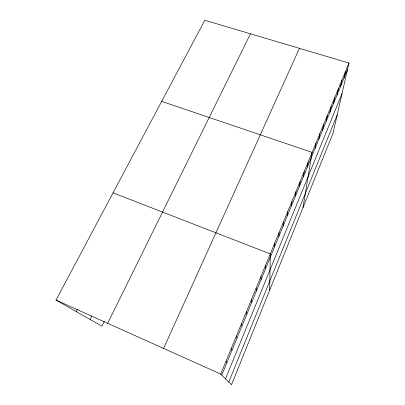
<?xml version="1.0" encoding="UTF-8"?>
<svg xmlns="http://www.w3.org/2000/svg" width="405" height="405" viewBox="0 0 405 405"><rect width="100%" height="100%" fill="white"/><g stroke="black" fill="none" stroke-linecap="round" stroke-linejoin="round"><path stroke-width="0.61" d="M269.715 290.056L270.272 253.91L113.046 192.836M274.57 246.812L274.712 243.137M278.863 236.383L279.096 232.51M283.1 226.086L283.419 222.031M287.282 215.926L287.687 211.683M291.408 205.897L291.899 201.477M295.483 195.995L296.05 191.403M299.508 186.219L300.151 181.455M303.477 176.57L304.201 171.644M307.4 167.042L308.195 161.954M302.991 207.613L312.144 152.391L161.676 101.382M315.1 148.336L316.037 142.945M318.877 139.158L319.884 133.62M322.608 130.096L323.681 124.416M326.293 121.141L327.427 115.319M329.933 112.296L331.133 106.338M333.528 103.558L334.793 97.468M337.082 94.922L338.408 88.71M340.595 86.392L341.977 80.053M344.063 77.962L345.5 71.503M348.983 63.053L333.057 133.123L231.498 384.75L220.705 374.088L56.017 300.09L204.819 20.25L348.983 63.053L220.705 374.088M228.774 382.057L337.208 114.873M225.504 378.827L342.068 93.474M221.758 375.126L347.49 69.63M163.61 348.432L299.432 48.342M107.679 323.306L250.457 33.802M104.262 321.378L101.878 326.187L56.017 300.09M90.158 319.52L91.788 316.29M76.216 311.587L77.345 309.4M226 361.255L226.927 362.576M231.209 348.619L232.014 350.209M236.348 336.17L237.031 338.018M241.405 323.899L241.977 326M246.392 311.809L246.853 314.158M251.308 299.897L251.657 302.484M256.147 288.152L256.395 290.972M260.921 276.575L261.068 279.617M265.629 265.164L265.675 268.424"/></g></svg>
